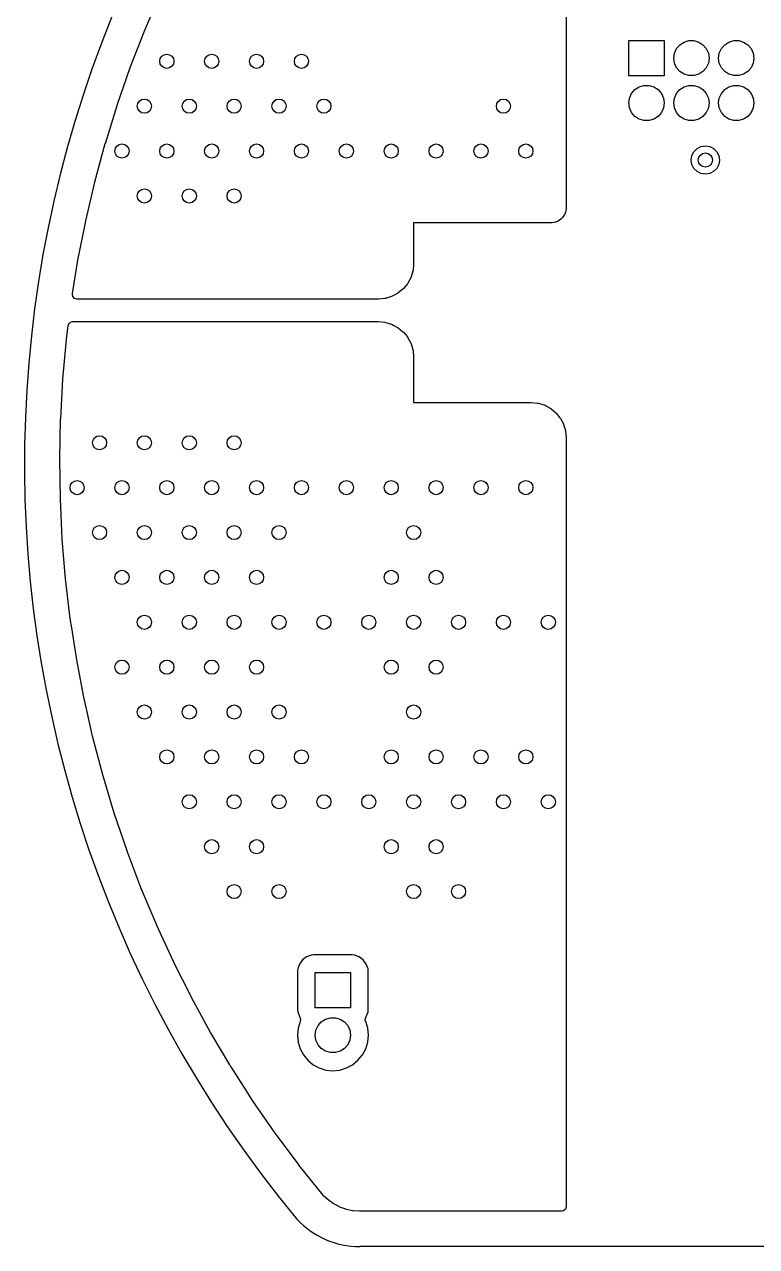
# Model space of a CAD drawing. Extents: x 116 to 183, y -93.2 to -37.6.
# Drawn here: x 115.99 to 136.7, y -93.23 to -58.65 of the extents above; entities that cross this region are included whole.
import ezdxf

# ---------------------------------------------------------------- set-up
doc = ezdxf.new("R2010")
doc.units = 0
doc.layers.add('BLACK', color=7, linetype='CONTINUOUS')

msp = doc.modelspace()

# ---------------------------------------------------------------- linework, layer by layer
at = {"layer": 'BLACK', "linetype": 'CONTINUOUS'}
for p, q in [((119.389229, -58.809653), (119.832678, -57.773491)), ((131.318, -57.908574), (131.318, -63.820267)), ((118.980517, -59.864553), (119.387621, -58.8136)), ((119.387621, -58.8136), (119.389229, -58.809653)), ((133.09, -60.1), (133.09, -59.1)), ((133.09, -59.1), (134.09, -59.1)), ((134.09, -59.1), (134.09, -60.1)), ((134.652292, -59.145184), (134.788843, -59.105089)), ((134.788843, -59.105089), (134.931157, -59.105089)), ((134.931157, -59.105089), (135.067708, -59.145184)), ((135.922292, -59.145184), (136.058843, -59.105089)), ((136.058843, -59.105089), (136.201157, -59.105089)), ((136.201157, -59.105089), (136.337708, -59.145184)), ((134.36, -59.6), (134.380254, -59.459134)), ((134.380254, -59.459134), (134.439373, -59.32968)), ((134.439373, -59.32968), (134.53257, -59.222125)), ((134.53257, -59.222125), (134.652292, -59.145184)), ((135.067708, -59.145184), (135.18743, -59.222125)), ((135.18743, -59.222125), (135.280627, -59.32968)), ((135.280627, -59.32968), (135.339746, -59.459134)), ((135.339746, -59.459134), (135.36, -59.6)), ((135.63, -59.6), (135.650254, -59.459134)), ((135.650254, -59.459134), (135.709373, -59.32968)), ((135.709373, -59.32968), (135.80257, -59.222125)), ((135.80257, -59.222125), (135.922292, -59.145184)), ((136.337708, -59.145184), (136.45743, -59.222125)), ((136.45743, -59.222125), (136.550627, -59.32968)), ((136.550627, -59.32968), (136.609746, -59.459134)), ((136.609746, -59.459134), (136.63, -59.6)), ((134.380254, -59.740866), (134.36, -59.6)), ((134.439373, -59.87032), (134.380254, -59.740866)), ((135.339746, -59.740866), (135.280627, -59.87032)), ((135.36, -59.6), (135.339746, -59.740866)), ((135.650254, -59.740866), (135.63, -59.6)), ((135.709373, -59.87032), (135.650254, -59.740866)), ((136.609746, -59.740866), (136.550627, -59.87032)), ((136.63, -59.6), (136.609746, -59.740866)), ((118.60877, -60.933062), (118.979057, -59.868528)), ((118.979057, -59.868528), (118.980517, -59.864553)), ((134.09, -60.1), (133.09, -60.1)), ((134.53257, -59.977875), (134.439373, -59.87032)), ((134.652292, -60.054816), (134.53257, -59.977875)), ((134.788843, -60.094911), (134.652292, -60.054816)), ((134.931157, -60.094911), (134.788843, -60.094911)), ((135.067708, -60.054816), (134.931157, -60.094911)), ((135.18743, -59.977875), (135.067708, -60.054816)), ((135.280627, -59.87032), (135.18743, -59.977875)), ((135.80257, -59.977875), (135.709373, -59.87032)), ((135.922292, -60.054816), (135.80257, -59.977875)), ((136.058843, -60.094911), (135.922292, -60.054816)), ((136.201157, -60.094911), (136.058843, -60.094911)), ((136.337708, -60.054816), (136.201157, -60.094911)), ((136.45743, -59.977875), (136.337708, -60.054816)), ((136.550627, -59.87032), (136.45743, -59.977875)), ((133.169373, -60.59968), (133.26257, -60.492125)), ((133.26257, -60.492125), (133.382292, -60.415184)), ((133.382292, -60.415184), (133.518843, -60.375089)), ((133.518843, -60.375089), (133.661157, -60.375089)), ((133.661157, -60.375089), (133.797708, -60.415184)), ((133.797708, -60.415184), (133.91743, -60.492125)), ((133.91743, -60.492125), (134.010627, -60.59968)), ((134.439373, -60.59968), (134.53257, -60.492125)), ((134.53257, -60.492125), (134.652292, -60.415184)), ((134.652292, -60.415184), (134.788843, -60.375089)), ((134.788843, -60.375089), (134.931157, -60.375089)), ((134.931157, -60.375089), (135.067708, -60.415184)), ((135.067708, -60.415184), (135.18743, -60.492125)), ((135.18743, -60.492125), (135.280627, -60.59968)), ((135.709373, -60.59968), (135.80257, -60.492125)), ((135.80257, -60.492125), (135.922292, -60.415184)), ((135.922292, -60.415184), (136.058843, -60.375089)), ((136.058843, -60.375089), (136.201157, -60.375089)), ((136.201157, -60.375089), (136.337708, -60.415184)), ((136.337708, -60.415184), (136.45743, -60.492125)), ((136.45743, -60.492125), (136.550627, -60.59968)), ((133.09, -60.87), (133.110254, -60.729134)), ((133.110254, -60.729134), (133.169373, -60.59968)), ((134.010627, -60.59968), (134.069746, -60.729134)), ((134.069746, -60.729134), (134.09, -60.87)), ((134.36, -60.87), (134.380254, -60.729134)), ((134.380254, -60.729134), (134.439373, -60.59968)), ((135.280627, -60.59968), (135.339746, -60.729134)), ((135.339746, -60.729134), (135.36, -60.87)), ((135.63, -60.87), (135.650254, -60.729134)), ((135.650254, -60.729134), (135.709373, -60.59968)), ((136.550627, -60.59968), (136.609746, -60.729134)), ((136.609746, -60.729134), (136.63, -60.87)), ((118.274464, -62.013797), (118.607462, -60.937045)), ((118.607462, -60.937045), (118.60877, -60.933062)), ((133.110254, -61.010866), (133.09, -60.87)), ((133.169373, -61.14032), (133.110254, -61.010866)), ((133.26257, -61.247875), (133.169373, -61.14032)), ((134.010627, -61.14032), (133.91743, -61.247875)), ((134.069746, -61.010866), (134.010627, -61.14032)), ((134.09, -60.87), (134.069746, -61.010866)), ((134.380254, -61.010866), (134.36, -60.87)), ((134.439373, -61.14032), (134.380254, -61.010866)), ((134.53257, -61.247875), (134.439373, -61.14032)), ((135.280627, -61.14032), (135.18743, -61.247875)), ((135.339746, -61.010866), (135.280627, -61.14032)), ((135.36, -60.87), (135.339746, -61.010866)), ((135.650254, -61.010866), (135.63, -60.87)), ((135.709373, -61.14032), (135.650254, -61.010866)), ((135.80257, -61.247875), (135.709373, -61.14032)), ((136.550627, -61.14032), (136.45743, -61.247875)), ((136.609746, -61.010866), (136.550627, -61.14032)), ((136.63, -60.87), (136.609746, -61.010866)), ((133.382292, -61.324816), (133.26257, -61.247875)), ((133.518843, -61.364911), (133.382292, -61.324816)), ((133.661157, -61.364911), (133.518843, -61.364911)), ((133.797708, -61.324816), (133.661157, -61.364911)), ((133.91743, -61.247875), (133.797708, -61.324816)), ((134.652292, -61.324816), (134.53257, -61.247875)), ((134.788843, -61.364911), (134.652292, -61.324816)), ((134.931157, -61.364911), (134.788843, -61.364911)), ((135.067708, -61.324816), (134.931157, -61.364911)), ((135.18743, -61.247875), (135.067708, -61.324816)), ((135.922292, -61.324816), (135.80257, -61.247875)), ((136.058843, -61.364911), (135.922292, -61.324816)), ((136.201157, -61.364911), (136.058843, -61.364911)), ((136.337708, -61.324816), (136.201157, -61.364911)), ((136.45743, -61.247875), (136.337708, -61.324816)), ((117.97796, -63.105598), (118.273283, -62.017868)), ((118.273283, -62.017868), (118.274464, -62.013797)), ((134.874577, -62.360393), (134.931393, -62.248886)), ((134.931393, -62.248886), (135.019886, -62.160393)), ((135.019886, -62.160393), (135.131393, -62.103577)), ((135.131393, -62.103577), (135.255, -62.084)), ((135.255, -62.084), (135.378607, -62.103577)), ((135.378607, -62.103577), (135.490114, -62.160393)), ((135.490114, -62.160393), (135.578607, -62.248886)), ((135.578607, -62.248886), (135.635423, -62.360393)), ((134.855, -62.484), (134.874577, -62.360393)), ((134.874577, -62.607607), (134.855, -62.484)), ((135.635423, -62.360393), (135.655, -62.484)), ((135.655, -62.484), (135.635423, -62.607607)), ((134.931393, -62.719114), (134.874577, -62.607607)), ((135.019886, -62.807607), (134.931393, -62.719114)), ((135.131393, -62.864423), (135.019886, -62.807607)), ((135.255, -62.884), (135.131393, -62.864423)), ((135.378607, -62.864423), (135.255, -62.884)), ((135.490114, -62.807607), (135.378607, -62.864423)), ((135.578607, -62.719114), (135.490114, -62.807607)), ((135.635423, -62.607607), (135.578607, -62.719114)), ((117.71966, -64.206989), (117.976931, -63.109666)), ((117.976931, -63.109666), (117.97796, -63.105598)), ((131.296977, -63.955702), (131.266154, -64.030115)), ((131.305355, -63.924436), (131.296977, -63.955702)), ((131.316939, -63.836454), (131.305355, -63.924436)), ((131.318, -63.820267), (131.316939, -63.836454)), ((117.499849, -65.316736), (117.718763, -64.211138)), ((117.718763, -64.211138), (117.71966, -64.206989)), ((130.876268, -64.262), (127, -64.262)), ((127, -64.262), (127, -65.262)), ((130.892452, -64.260939), (130.876268, -64.262)), ((130.907045, -64.259017), (130.892452, -64.260939)), ((130.980436, -64.249355), (130.907045, -64.259017)), ((131.011702, -64.240977), (130.980436, -64.249355)), ((131.086115, -64.210154), (131.011702, -64.240977)), ((131.114147, -64.19397), (131.086115, -64.210154)), ((131.178047, -64.144939), (131.114147, -64.19397)), ((131.200939, -64.122047), (131.178047, -64.144939)), ((131.24997, -64.058147), (131.200939, -64.122047)), ((131.266154, -64.030115), (131.24997, -64.058147)), ((117.347202, -66.258227), (117.499103, -65.320878)), ((117.499103, -65.320878), (117.499849, -65.316736)), ((127, -65.262), (127, -65.262003)), ((127, -65.262003), (127, -65.414907)), ((126.97724, -65.627775), (126.927424, -65.791998)), ((126.981982, -65.603934), (126.97724, -65.627775)), ((126.999403, -65.427061), (126.981982, -65.603934)), ((127, -65.414907), (126.999403, -65.427061)), ((126.823722, -65.98601), (126.714854, -66.118666)), ((126.837227, -65.965798), (126.823722, -65.98601)), ((126.918121, -65.814456), (126.837227, -65.965798)), ((126.927424, -65.791998), (126.918121, -65.814456)), ((117.343798, -66.279353), (117.344133, -66.277164)), ((117.353742, -66.348511), (117.343798, -66.279353)), ((117.344133, -66.277164), (117.347202, -66.258227)), ((117.399497, -66.401315), (117.353742, -66.348511)), ((117.466536, -66.421), (117.399497, -66.401315)), ((126.206775, -66.39824), (126.182934, -66.402982)), ((126.370998, -66.348424), (126.206775, -66.39824)), ((126.393456, -66.339121), (126.370998, -66.348424)), ((126.544798, -66.258227), (126.393456, -66.339121)), ((126.56501, -66.244722), (126.544798, -66.258227)), ((126.697666, -66.135854), (126.56501, -66.244722)), ((126.714854, -66.118666), (126.697666, -66.135854)), ((125.993907, -66.421), (117.466536, -66.421)), ((126.006061, -66.420403), (125.993907, -66.421)), ((126.182934, -66.402982), (126.006061, -66.420403)), ((117.254199, -67.100398), (117.312328, -67.061632)), ((117.312328, -67.061632), (117.349276, -67.056)), ((117.349276, -67.056), (125.993907, -67.056)), ((125.993907, -67.056), (126.006061, -67.056597)), ((126.006061, -67.056597), (126.182941, -67.074018)), ((126.182941, -67.074018), (126.206769, -67.078757)), ((126.206769, -67.078757), (126.371001, -67.128576)), ((117.176751, -67.555766), (117.226257, -67.164437)), ((117.226257, -67.164437), (117.254199, -67.100398)), ((126.371001, -67.128576), (126.393453, -67.137877)), ((126.393453, -67.137877), (126.443144, -67.164437)), ((126.443144, -67.164437), (126.544798, -67.218772)), ((126.544798, -67.218772), (126.56501, -67.232277)), ((126.56501, -67.232277), (126.697666, -67.341145)), ((126.697666, -67.341145), (126.714854, -67.358333)), ((126.714854, -67.358333), (126.823722, -67.490989)), ((117.073838, -68.682445), (117.176284, -67.560045)), ((117.176284, -67.560045), (117.176751, -67.555766)), ((126.823722, -67.490989), (126.837227, -67.511201)), ((126.837227, -67.511201), (126.918121, -67.662543)), ((126.918121, -67.662543), (126.927424, -67.685001)), ((126.927424, -67.685001), (126.97724, -67.849224)), ((126.97724, -67.849224), (126.981982, -67.873065)), ((126.981982, -67.873065), (126.999403, -68.049938)), ((126.999403, -68.049938), (127, -68.062092)), ((127, -68.062092), (127, -69.342)), ((117.011046, -69.797201), (117.07353, -68.686632)), ((117.07353, -68.686632), (117.073838, -68.682445)), ((127, -69.342), (130.311907, -69.342)), ((130.311907, -69.342), (130.324061, -69.342597)), ((130.324061, -69.342597), (130.500941, -69.360018)), ((130.500941, -69.360018), (130.524769, -69.364757)), ((130.524769, -69.364757), (130.689001, -69.414576)), ((130.689001, -69.414576), (130.711453, -69.423877)), ((130.711453, -69.423877), (130.862798, -69.504772)), ((130.862798, -69.504772), (130.88301, -69.518277)), ((116.985954, -70.942931), (117.010053, -69.816171)), ((117.010053, -69.816171), (117.010221, -69.811868)), ((117.010221, -69.811868), (117.011046, -69.797201)), ((130.88301, -69.518277), (131.015666, -69.627145)), ((131.015666, -69.627145), (131.032854, -69.644333)), ((131.032854, -69.644333), (131.141722, -69.776989)), ((131.141722, -69.776989), (131.155227, -69.797201)), ((131.155227, -69.797201), (131.236121, -69.948543)), ((131.236121, -69.948543), (131.245424, -69.971001)), ((131.245424, -69.971001), (131.29524, -70.135224)), ((131.29524, -70.135224), (131.299982, -70.159065)), ((131.299982, -70.159065), (131.317403, -70.335938)), ((131.317403, -70.335938), (131.318, -70.348092)), ((131.318, -70.348092), (131.318, -92.106831)), ((116.985937, -70.947244), (116.985954, -70.942931)), ((117.001075, -72.074178), (116.985937, -70.947244)), ((117.001205, -72.078386), (117.001075, -72.074178)), ((117.055569, -73.204186), (117.001205, -72.078386)), ((117.055846, -73.208397), (117.055569, -73.204186)), ((117.149363, -74.33157), (117.055846, -73.208397)), ((117.149787, -74.335773), (117.149363, -74.33157)), ((117.282346, -75.455016), (117.149787, -74.335773)), ((117.282917, -75.459209), (117.282346, -75.455016)), ((117.322871, -75.718813), (117.282917, -75.459209)), ((117.454355, -76.573135), (117.322871, -75.718813)), ((117.455086, -76.57739), (117.454355, -76.573135)), ((117.665183, -77.6846), (117.455086, -76.57739)), ((117.666057, -77.688811), (117.665183, -77.6846)), ((117.740014, -78.015938), (117.666057, -77.688811)), ((117.914586, -78.788107), (117.740014, -78.015938)), ((117.915612, -78.792301), (117.914586, -78.788107)), ((118.202237, -79.882196), (117.915612, -78.792301)), ((118.203407, -79.886351), (118.202237, -79.882196)), ((118.527816, -80.965664), (118.203407, -79.886351)), ((118.529131, -80.969776), (118.527816, -80.965664)), ((118.890902, -82.037106), (118.529131, -80.969776)), ((118.892359, -82.04117), (118.890902, -82.037106)), ((119.291064, -83.095252), (118.892359, -82.04117)), ((119.292661, -83.099263), (119.291064, -83.095252)), ((119.727829, -84.138853), (119.292661, -83.099263)), ((119.729565, -84.142806), (119.727829, -84.138853)), ((120.20066, -85.166621), (119.729565, -84.142806)), ((123.971664, -85.035206), (123.856455, -85.121452)), ((123.971671, -85.035202), (123.971664, -85.035206)), ((124.106516, -84.984908), (123.971671, -85.035202)), ((124.166123, -84.978501), (124.106516, -84.984908)), ((124.166129, -84.9785), (124.166123, -84.978501)), ((125.261864, -84.9785), (124.166129, -84.9785)), ((125.261873, -84.9785), (125.261864, -84.9785)), ((125.261881, -84.9785), (125.261873, -84.9785)), ((125.261883, -84.978501), (125.261881, -84.9785)), ((125.321483, -84.984908), (125.261883, -84.978501)), ((125.456328, -85.035202), (125.321482, -84.984908)), ((125.321482, -84.984908), (125.321483, -84.984908)), ((125.456335, -85.035206), (125.456328, -85.035202)), ((125.571544, -85.121452), (125.456335, -85.035206)), ((120.202533, -85.170511), (120.20066, -85.166621)), ((120.708976, -86.177293), (120.202533, -85.170511)), ((123.719908, -85.371517), (123.713501, -85.431116)), ((123.770202, -85.236671), (123.719908, -85.371517)), ((123.770206, -85.236664), (123.770202, -85.236671)), ((123.856452, -85.121455), (123.770206, -85.236664)), ((123.856455, -85.121452), (123.856452, -85.121455)), ((125.571547, -85.121455), (125.571544, -85.121452)), ((125.657793, -85.236664), (125.571547, -85.121455)), ((125.657795, -85.236668), (125.657793, -85.236664)), ((125.657796, -85.236669), (125.657795, -85.236668)), ((125.708091, -85.371517), (125.657796, -85.236669)), ((125.714499, -85.431128), (125.708091, -85.371517)), ((123.713501, -85.431123), (123.7135, -85.431135)), ((123.7135, -85.431135), (123.7135, -86.52687)), ((123.713501, -85.431116), (123.713501, -85.431123)), ((124.214, -86.479), (124.214, -85.479)), ((124.214, -85.479), (125.214, -85.479)), ((125.214, -85.479), (125.214, -86.479)), ((125.7145, -86.526873), (125.714499, -85.431128)), ((120.710979, -86.181107), (120.708976, -86.177293)), ((121.188231, -87.05287), (120.710979, -86.181107)), ((123.7135, -86.52687), (123.713501, -86.526876)), ((123.713501, -86.526876), (123.719908, -86.586483)), ((123.719908, -86.586483), (123.770202, -86.721328)), ((123.770202, -86.721328), (123.770204, -86.721331)), ((123.770204, -86.721331), (123.776231, -86.729382)), ((123.776231, -86.729382), (123.800648, -86.794846)), ((123.800648, -86.794846), (123.787105, -86.85847)), ((125.214, -86.479), (124.214, -86.479)), ((124.38657, -86.871125), (124.506292, -86.794184)), ((124.506292, -86.794184), (124.642843, -86.754089)), ((124.642843, -86.754089), (124.785157, -86.754089)), ((124.785157, -86.754089), (124.921708, -86.794184)), ((124.921708, -86.794184), (125.04143, -86.871125)), ((125.627435, -86.793746), (125.651771, -86.729379)), ((125.640911, -86.858467), (125.627435, -86.793746)), ((125.651771, -86.729379), (125.657796, -86.721331)), ((125.657796, -86.721331), (125.708091, -86.586483)), ((125.708091, -86.586483), (125.7145, -86.526873)), ((121.252149, -87.169624), (121.188231, -87.05287)), ((123.727975, -87.05287), (123.708659, -87.249)), ((123.785188, -86.864267), (123.727975, -87.05287)), ((123.786324, -86.862143), (123.785188, -86.864267)), ((123.786595, -86.860869), (123.786324, -86.862143)), ((123.787518, -86.858641), (123.786595, -86.860869)), ((123.787105, -86.85847), (123.787518, -86.858641)), ((124.214, -87.249), (124.234254, -87.108134)), ((124.234254, -87.108134), (124.293373, -86.97868)), ((124.293373, -86.97868), (124.38657, -86.871125)), ((125.04143, -86.871125), (125.134627, -86.97868)), ((125.134627, -86.97868), (125.193746, -87.108134)), ((125.193746, -87.108134), (125.214, -87.249)), ((125.640483, -86.858645), (125.640911, -86.858467)), ((125.641418, -86.860904), (125.640483, -86.858645)), ((125.641677, -86.862146), (125.641418, -86.860904)), ((125.642814, -86.864273), (125.641677, -86.862146)), ((125.700024, -87.052868), (125.642814, -86.864273)), ((125.719341, -87.249), (125.700024, -87.052868)), ((121.254279, -87.173362), (121.252149, -87.169624)), ((121.299178, -87.249), (121.254279, -87.173362)), ((121.795381, -88.08491), (121.299178, -87.249)), ((123.708659, -87.249), (123.727975, -87.445129)), ((123.727975, -87.445129), (123.785188, -87.633733)), ((124.234254, -87.389866), (124.214, -87.249)), ((124.293373, -87.51932), (124.234254, -87.389866)), ((125.193746, -87.389866), (125.134627, -87.51932)), ((125.214, -87.249), (125.193746, -87.389866)), ((125.642814, -87.633727), (125.700024, -87.445132)), ((125.700024, -87.445132), (125.719341, -87.249)), ((123.785188, -87.633733), (123.878086, -87.807532)), ((123.878086, -87.807532), (123.87809, -87.807539)), ((123.87809, -87.807539), (124.003116, -87.959883)), ((124.38657, -87.626875), (124.293373, -87.51932)), ((124.506292, -87.703816), (124.38657, -87.626875)), ((124.642843, -87.743911), (124.506292, -87.703816)), ((124.785157, -87.743911), (124.642843, -87.743911)), ((124.921708, -87.703816), (124.785157, -87.743911)), ((125.04143, -87.626875), (124.921708, -87.703816)), ((125.134627, -87.51932), (125.04143, -87.626875)), ((125.424883, -87.959883), (125.54991, -87.807538)), ((125.54991, -87.807538), (125.642814, -87.633727)), ((121.829574, -88.142512), (121.795381, -88.08491)), ((121.831837, -88.146176), (121.829574, -88.142512)), ((122.266125, -88.822945), (121.831837, -88.146176)), ((124.003116, -87.959883), (124.15546, -88.084909)), ((124.15546, -88.084909), (124.155467, -88.084913)), ((124.155467, -88.084913), (124.329266, -88.177811)), ((124.329266, -88.177811), (124.329269, -88.177811)), ((124.329269, -88.177811), (124.329273, -88.177814)), ((124.329273, -88.177814), (124.517868, -88.235024)), ((124.910132, -88.235024), (125.098727, -88.177814)), ((125.098727, -88.177814), (125.272538, -88.08491)), ((125.272538, -88.08491), (125.424883, -87.959883)), ((124.517868, -88.235024), (124.714, -88.254341)), ((124.714, -88.254341), (124.910132, -88.235024)), ((122.440503, -89.094684), (122.266125, -88.822945)), ((122.442889, -89.098263), (122.440503, -89.094684)), ((123.084203, -90.025006), (122.442889, -89.098263)), ((123.086693, -90.028473), (123.084203, -90.025006)), ((123.759892, -90.932346), (123.086693, -90.028473)), ((123.762531, -90.935763), (123.759892, -90.932346)), ((124.438754, -91.780627), (123.762531, -90.935763)), ((124.450688, -91.793542), (124.438754, -91.780627)), ((124.567324, -91.903049), (124.450688, -91.793542)), ((124.580473, -91.913799), (124.567324, -91.903049)), ((124.725887, -92.016913), (124.580473, -91.913799)), ((124.74038, -92.025765), (124.725887, -92.016913)), ((124.898517, -92.108041), (124.74038, -92.025765)), ((124.914082, -92.114829), (124.898517, -92.108041)), ((125.081988, -92.174729), (124.914082, -92.114829)), ((125.098337, -92.179326), (125.081988, -92.174729)), ((125.272838, -92.215719), (125.098337, -92.179326)), ((125.289662, -92.21804), (125.272838, -92.215719)), ((125.462893, -92.229931), (125.289662, -92.21804)), ((125.471761, -92.23054), (125.462893, -92.229931)), ((125.480252, -92.230831), (125.471761, -92.23054)), ((131.194, -92.230831), (125.480252, -92.230831)), ((131.245511, -92.219625), (131.194, -92.230831)), ((131.298315, -92.17387), (131.245511, -92.219625)), ((131.318, -92.106831), (131.298315, -92.17387)), ((173.482, -93.231331), (125.476, -93.231331))]:
    msp.add_line(p, q, dxfattribs=at)
at = {"layer": 'BLACK'}
for centre in [(120.015, -59.69), (121.285, -59.69), (122.555, -59.69), (123.825, -59.69), (119.38, -60.96), (120.65, -60.96), (121.92, -60.96), (123.19, -60.96), (124.46, -60.96), (129.54, -60.96), (118.745, -62.23), (120.015, -62.23), (121.285, -62.23), (122.555, -62.23), (123.825, -62.23), (125.095, -62.23), (126.365, -62.23), (127.635, -62.23), (128.905, -62.23), (130.175, -62.23), (135.255, -62.484), (119.38, -63.5), (120.65, -63.5), (121.92, -63.5), (118.11, -70.485), (119.38, -70.485), (120.65, -70.485), (121.92, -70.485), (117.475, -71.755), (118.745, -71.755), (120.015, -71.755), (121.285, -71.755), (122.555, -71.755), (123.825, -71.755), (125.095, -71.755), (126.365, -71.755), (127.635, -71.755), (128.905, -71.755), (130.175, -71.755), (118.11, -73.025), (119.38, -73.025), (120.65, -73.025), (121.92, -73.025), (123.19, -73.025), (127, -73.025), (118.745, -74.295), (120.015, -74.295), (121.285, -74.295), (122.555, -74.295), (126.365, -74.295), (127.635, -74.295), (119.38, -75.565), (120.65, -75.565), (121.92, -75.565), (123.19, -75.565), (124.46, -75.565), (125.73, -75.565), (127, -75.565), (128.27, -75.565), (129.54, -75.565), (130.81, -75.565), (118.745, -76.835), (120.015, -76.835), (121.285, -76.835), (122.555, -76.835), (126.365, -76.835), (127.635, -76.835), (119.38, -78.105), (120.65, -78.105), (121.92, -78.105), (123.19, -78.105), (127, -78.105), (120.015, -79.375), (121.285, -79.375), (122.555, -79.375), (123.825, -79.375), (126.365, -79.375), (127.635, -79.375), (128.905, -79.375), (130.175, -79.375), (120.65, -80.645), (121.92, -80.645), (123.19, -80.645), (124.46, -80.645), (125.73, -80.645), (127, -80.645), (128.27, -80.645), (129.54, -80.645), (130.81, -80.645), (121.285, -81.915), (122.555, -81.915), (126.365, -81.915), (127.635, -81.915), (121.92, -83.185), (123.19, -83.185), (127, -83.185), (128.27, -83.185)]:
    msp.add_circle(centre, 0.2, dxfattribs=at)
for centre, radius, start, end in [((149.479, -71.074279), 33.493849, -399.6709423, -140.3290577), ((125.476, -90.805), 2.426331, -137.1210964, -90)]:
    msp.add_arc(centre, radius, start, end, dxfattribs=at)

doc.saveas('drawing.dxf')
